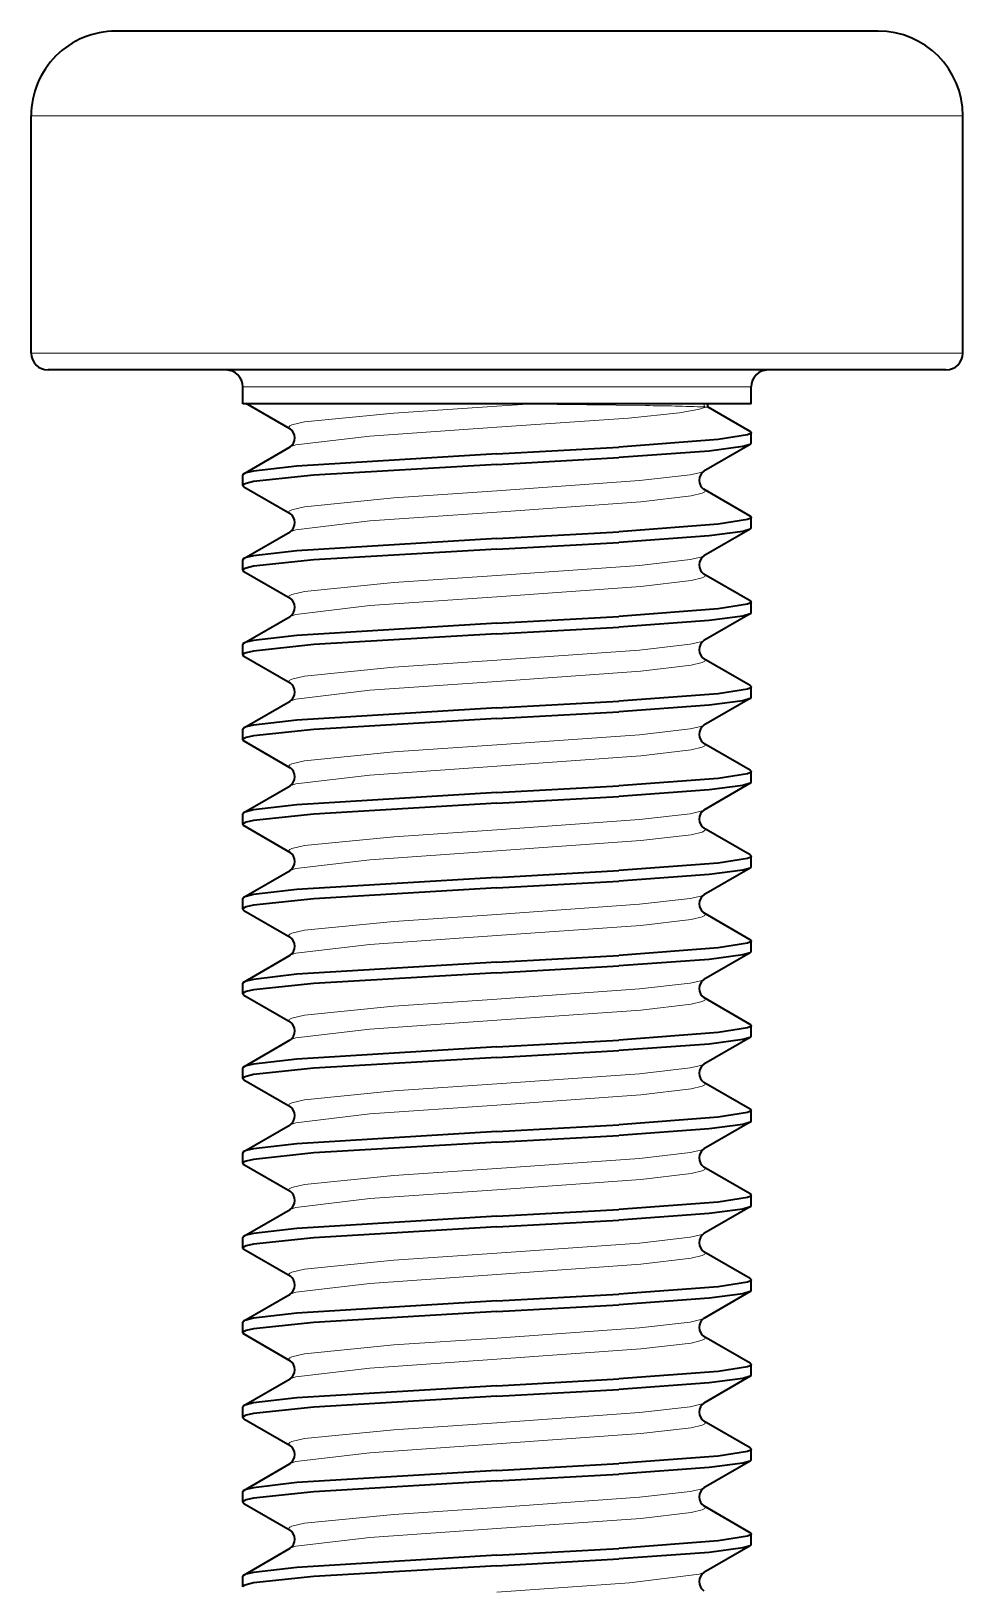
# Model space of a CAD drawing. Extents: x 502 to 772, y 351 to 502.
# Drawn here: x 591.75 to 597.25, y 492.27 to 501.45 of the extents above; entities that cross this region are included whole.
import ezdxf

# ---------------------------------------------------------------- set-up
doc = ezdxf.new("R2010")
doc.units = 0

msp = doc.modelspace()

# ---------------------------------------------------------------- linework, layer by layer
at = {"color": 7, "lineweight": 35, "ltscale": 0.083218}
msp.add_line((595.5787, 501.4527), (592.25, 501.4527), dxfattribs=at)
at = {"color": 7, "lineweight": 35, "ltscale": 0.029282}
msp.add_line((596.75, 501.4527), (595.5787, 501.4527), dxfattribs=at)
at = {"color": 7, "lineweight": 13, "ltscale": 0.101711}
for p, q in [((595.8184, 500.9527), (591.75, 500.9527)), ((595.8184, 499.5527), (591.75, 499.5527))]:
    msp.add_line(p, q, dxfattribs=at)
at = {"color": 7, "lineweight": 35, "ltscale": 0.035}
for p, q in [((591.75, 499.5527), (591.75, 500.9527)), ((597.25, 499.5527), (597.25, 500.9527))]:
    msp.add_line(p, q, dxfattribs=at)
at = {"color": 7, "lineweight": 13, "ltscale": 0.035789}
for p, q in [((597.25, 500.9527), (595.8184, 500.9527)), ((597.25, 499.5527), (595.8184, 499.5527))]:
    msp.add_line(p, q, dxfattribs=at)
at = {"color": 7, "lineweight": 35, "ltscale": 0.098013}
msp.add_line((595.7705, 499.4527), (591.85, 499.4527), dxfattribs=at)
at = {"color": 7, "lineweight": 35, "ltscale": 0.034488}
msp.add_line((597.15, 499.4527), (595.7705, 499.4527), dxfattribs=at)
at = {"color": 7, "lineweight": 13, "ltscale": 0.055478}
msp.add_line((595.2191, 499.3527), (593, 499.3527), dxfattribs=at)
at = {"color": 7, "lineweight": 35, "ltscale": 0.0025}
for p, q in [((593, 499.2527), (593, 499.3527)), ((596, 499.2527), (596, 499.3527))]:
    msp.add_line(p, q, dxfattribs=at)
at = {"color": 7, "lineweight": 13, "ltscale": 0.019522}
msp.add_line((596, 499.3527), (595.2191, 499.3527), dxfattribs=at)
at = {"color": 7, "lineweight": 35, "ltscale": 0.055478}
msp.add_line((595.2191, 499.2527), (593, 499.2527), dxfattribs=at)
at = {"color": 7, "lineweight": 35, "ltscale": 0.000129747}
msp.add_line((593.0221, 499.2527), (593.0271, 499.2513), dxfattribs=at)
at = {"color": 7, "lineweight": 13, "ltscale": 0.036823}
msp.add_line((594.5, 499.2513), (593.0271, 499.2513), dxfattribs=at)
at = {"color": 7, "lineweight": 35, "ltscale": 0.00726}
msp.add_line((593.0271, 499.2513), (593.2783, 499.1056), dxfattribs=at)
at = {"color": 7, "lineweight": 13, "ltscale": 0.004573}
msp.add_line((594.6829, 499.2513), (594.5, 499.2513), dxfattribs=at)
at = {"color": 7, "lineweight": 13, "ltscale": 0.004583}
msp.add_line((594.5, 499.2395), (594.6829, 499.2513), dxfattribs=at)
at = {"color": 7, "lineweight": 13, "ltscale": 4.69626e-05}
msp.add_line((594.6842, 499.2527), (594.6829, 499.2513), dxfattribs=at)
at = {"color": 7, "lineweight": 13, "ltscale": 0.017363}
msp.add_line((595.3774, 499.2427), (594.6829, 499.2513), dxfattribs=at)
at = {"color": 7, "lineweight": 35, "ltscale": 0.019522}
msp.add_line((596, 499.2527), (595.2191, 499.2527), dxfattribs=at)
at = {"color": 7, "lineweight": 13, "ltscale": 0.000495911}
msp.add_line((595.7265, 499.2341), (595.7463, 499.2341), dxfattribs=at)
at = {"color": 7, "lineweight": 35, "ltscale": 0.00715}
msp.add_line((595.9937, 499.0905), (595.7463, 499.2341), dxfattribs=at)
at = {"color": 7, "lineweight": 35, "ltscale": 0.001563}
for p, q in [((596, 499.0207), (596, 499.0832)), ((593, 498.7707), (593, 498.8332)), ((596, 498.5207), (596, 498.5832)), ((593, 498.2707), (593, 498.3332)), ((596, 498.0207), (596, 498.0832)), ((593, 497.7707), (593, 497.8332)), ((596, 497.5207), (596, 497.5832)), ((593, 497.2707), (593, 497.3332)), ((596, 497.0207), (596, 497.0832)), ((593, 496.7707), (593, 496.8332)), ((596, 496.5207), (596, 496.5832)), ((593, 496.2707), (593, 496.3332)), ((596, 496.0207), (596, 496.0832)), ((593, 495.7707), (593, 495.8332)), ((596, 495.5207), (596, 495.5832)), ((593, 495.2707), (593, 495.3332)), ((596, 495.0207), (596, 495.0832)), ((593, 494.7707), (593, 494.8332)), ((596, 494.5207), (596, 494.5832)), ((593, 494.2707), (593, 494.3332)), ((596, 494.0207), (596, 494.0832)), ((593, 493.7707), (593, 493.8332)), ((596, 493.5207), (596, 493.5832)), ((593, 493.2707), (593, 493.3332)), ((596, 493.0207), (596, 493.0832)), ((593, 492.7707), (593, 492.8332)), ((596, 492.5207), (596, 492.5832)), ((593, 492.2707), (593, 492.3332))]:
    msp.add_line(p, q, dxfattribs=at)
at = {"color": 7, "lineweight": 35, "ltscale": 0.007861}
for p, q in [((593.0063, 498.8405), (593.2783, 498.9984)), ((595.9937, 499.0134), (595.7217, 498.8556)), ((593.0063, 498.7634), (593.2783, 498.6056)), ((595.9937, 498.5905), (595.7217, 498.7484)), ((593.0063, 498.3405), (593.2783, 498.4984)), ((595.9937, 498.5134), (595.7217, 498.3556)), ((593.0063, 498.2634), (593.2783, 498.1056)), ((595.9937, 498.0905), (595.7217, 498.2484)), ((593.0063, 497.8405), (593.2783, 497.9984)), ((595.9937, 498.0134), (595.7217, 497.8556)), ((593.0063, 497.7634), (593.2783, 497.6056)), ((595.9937, 497.5905), (595.7217, 497.7484)), ((593.0063, 497.3405), (593.2783, 497.4984)), ((595.9937, 497.5134), (595.7217, 497.3556)), ((593.0063, 497.2634), (593.2783, 497.1056)), ((595.9937, 497.0905), (595.7217, 497.2484)), ((593.0063, 496.8405), (593.2783, 496.9984)), ((595.9937, 497.0134), (595.7217, 496.8556)), ((593.0063, 496.7634), (593.2783, 496.6056)), ((595.9937, 496.5905), (595.7217, 496.7484)), ((593.0063, 496.3405), (593.2783, 496.4984)), ((595.9937, 496.5134), (595.7217, 496.3556)), ((593.0063, 496.2634), (593.2783, 496.1056)), ((595.9937, 496.0905), (595.7217, 496.2484)), ((595.9937, 496.0134), (595.7217, 495.8556)), ((593.0063, 495.8405), (593.2783, 495.9984)), ((593.0063, 495.7634), (593.2783, 495.6056)), ((595.9937, 495.5905), (595.7217, 495.7484)), ((593.0063, 495.3405), (593.2783, 495.4984)), ((595.9937, 495.5134), (595.7217, 495.3556)), ((593.0063, 495.2634), (593.2783, 495.1056)), ((595.9937, 495.0905), (595.7217, 495.2484)), ((595.9937, 495.0134), (595.7217, 494.8556)), ((593.0063, 494.8405), (593.2783, 494.9984)), ((593.0063, 494.7634), (593.2783, 494.6056)), ((595.9937, 494.5905), (595.7217, 494.7484)), ((593.0063, 494.3405), (593.2783, 494.4984)), ((595.9937, 494.5134), (595.7217, 494.3556)), ((593.0063, 494.2634), (593.2783, 494.1056)), ((595.9937, 494.0905), (595.7217, 494.2484)), ((593.0063, 493.8405), (593.2783, 493.9984)), ((595.9937, 494.0134), (595.7217, 493.8556)), ((593.0063, 493.7634), (593.2783, 493.6056)), ((595.9937, 493.5905), (595.7217, 493.7484)), ((593.0063, 493.3405), (593.2783, 493.4984)), ((595.9937, 493.5134), (595.7217, 493.3556)), ((593.0063, 493.2634), (593.2783, 493.1056)), ((595.9937, 493.0905), (595.7217, 493.2484)), ((593.0063, 492.8405), (593.2783, 492.9984)), ((595.9937, 493.0134), (595.7217, 492.8556)), ((593.0063, 492.7634), (593.2783, 492.6056)), ((595.9937, 492.5905), (595.7217, 492.7484)), ((593.0063, 492.3405), (593.2783, 492.4984)), ((595.9937, 492.5134), (595.7217, 492.3556))]:
    msp.add_line(p, q, dxfattribs=at)
at = {"color": 7, "lineweight": 35, "ltscale": 0.018005}
for p, q in [((594.5, 498.9582), (595.2191, 498.998)), ((594.5, 498.8957), (595.2191, 498.9355)), ((594.5, 498.4582), (595.2191, 498.498)), ((594.5, 498.3957), (595.2191, 498.4355)), ((594.5, 497.9582), (595.2191, 497.998)), ((594.5, 497.8957), (595.2191, 497.9355)), ((594.5, 497.4582), (595.2191, 497.498)), ((594.5, 497.3957), (595.2191, 497.4355)), ((594.5, 496.9582), (595.2191, 496.998)), ((594.5, 496.8957), (595.2191, 496.9355)), ((594.5, 496.4582), (595.2191, 496.498)), ((594.5, 496.3957), (595.2191, 496.4355)), ((594.5, 495.9582), (595.2191, 495.998)), ((594.5, 495.8957), (595.2191, 495.9355)), ((594.5, 495.4582), (595.2191, 495.498)), ((594.5, 495.3957), (595.2191, 495.4355)), ((594.5, 494.9582), (595.2191, 494.998)), ((594.5, 494.8957), (595.2191, 494.9355)), ((594.5, 494.4582), (595.2191, 494.498)), ((594.5, 494.3957), (595.2191, 494.4355)), ((594.5, 493.9582), (595.2191, 493.998)), ((594.5, 493.8957), (595.2191, 493.9355)), ((594.5, 493.4582), (595.2191, 493.498)), ((594.5, 493.3957), (595.2191, 493.4355)), ((594.5, 492.9582), (595.2191, 492.998)), ((594.5, 492.8957), (595.2191, 492.9355)), ((594.5, 492.4582), (595.2191, 492.498)), ((594.5, 492.3957), (595.2191, 492.4355))]:
    msp.add_line(p, q, dxfattribs=at)
at = {"color": 7, "lineweight": 13}
for points in [[(593.2783, 499.1056), (593.2729, 499.1096), (593.2714, 499.1116), (593.2706, 499.1147), (593.2709, 499.1162), (593.2728, 499.1192), (593.2765, 499.1222), (593.2889, 499.1282), (593.3647, 499.1458), (593.8916, 499.1983), (594.5, 499.2395)], [(594.5, 499.1145), (595.2763, 499.1689), (595.5776, 499.1995), (595.6961, 499.2209), (595.7241, 499.2321), (595.7265, 499.2341)], [(593.2783, 498.9984), (593.3122, 499.0102), (593.7485, 499.0621), (594.5, 499.1145)], [(594.5, 498.7395), (595.3416, 498.7995), (595.6396, 498.8339), (595.7039, 498.8482), (595.7217, 498.8556)], [(593.2783, 498.6056), (593.2729, 498.6096), (593.2714, 498.6116), (593.2706, 498.6147), (593.2709, 498.6162), (593.2728, 498.6192), (593.2765, 498.6222), (593.2889, 498.6282), (593.3647, 498.6458), (593.8916, 498.6983), (594.5, 498.7395)], [(594.5, 498.6145), (595.3488, 498.6751), (595.6458, 498.71), (595.7114, 498.7259), (595.7264, 498.734), (595.7292, 498.7381), (595.7286, 498.7422), (595.7249, 498.7463), (595.7217, 498.7484)], [(593.2783, 498.4984), (593.3122, 498.5102), (593.7485, 498.5621), (594.5, 498.6145)], [(594.5, 498.2395), (595.3416, 498.2995), (595.6396, 498.3339), (595.7039, 498.3482), (595.7217, 498.3556)], [(593.2783, 498.1056), (593.2729, 498.1096), (593.2714, 498.1116), (593.2706, 498.1147), (593.2709, 498.1162), (593.2728, 498.1192), (593.2765, 498.1222), (593.2889, 498.1282), (593.3647, 498.1458), (593.8916, 498.1983), (594.5, 498.2395)], [(594.5, 498.1145), (595.3488, 498.1751), (595.6458, 498.21), (595.7114, 498.2259), (595.7264, 498.234), (595.7292, 498.2381), (595.7286, 498.2422), (595.7249, 498.2463), (595.7217, 498.2484)], [(593.2783, 497.9984), (593.3122, 498.0102), (593.7485, 498.0621), (594.5, 498.1145)], [(594.5, 497.7395), (595.3416, 497.7995), (595.6396, 497.8339), (595.7039, 497.8482), (595.7217, 497.8556)], [(593.2783, 497.6056), (593.2729, 497.6096), (593.2714, 497.6116), (593.2706, 497.6147), (593.2709, 497.6162), (593.2728, 497.6192), (593.2765, 497.6222), (593.2889, 497.6282), (593.3647, 497.6458), (593.8916, 497.6983), (594.5, 497.7395)], [(594.5, 497.6145), (595.3488, 497.6751), (595.6458, 497.71), (595.7114, 497.7259), (595.7264, 497.734), (595.7292, 497.7381), (595.7286, 497.7422), (595.7249, 497.7463), (595.7217, 497.7484)], [(593.2783, 497.4984), (593.3122, 497.5102), (593.7485, 497.5621), (594.5, 497.6145)], [(594.5, 497.2395), (595.3416, 497.2995), (595.6396, 497.3339), (595.7039, 497.3482), (595.7217, 497.3556)], [(593.2783, 497.1056), (593.2729, 497.1096), (593.2714, 497.1116), (593.2706, 497.1147), (593.2709, 497.1162), (593.2728, 497.1192), (593.2765, 497.1222), (593.2889, 497.1282), (593.3647, 497.1458), (593.8916, 497.1983), (594.5, 497.2395)], [(594.5, 497.1145), (595.3488, 497.1751), (595.6458, 497.21), (595.7114, 497.2259), (595.7264, 497.234), (595.7292, 497.2381), (595.7286, 497.2422), (595.7249, 497.2463), (595.7217, 497.2484)], [(593.2783, 496.9984), (593.3122, 497.0102), (593.7485, 497.0621), (594.5, 497.1145)], [(594.5, 496.7395), (595.3416, 496.7995), (595.6396, 496.8339), (595.7039, 496.8482), (595.7217, 496.8556)], [(594.5, 496.6145), (595.3488, 496.6751), (595.6458, 496.71), (595.7114, 496.7259), (595.7264, 496.734), (595.7292, 496.7381), (595.7286, 496.7422), (595.7249, 496.7463), (595.7217, 496.7484)], [(593.2783, 496.6056), (593.2729, 496.6096), (593.2714, 496.6116), (593.2706, 496.6147), (593.2709, 496.6162), (593.2728, 496.6192), (593.2765, 496.6222), (593.2889, 496.6282), (593.3647, 496.6458), (593.8916, 496.6983), (594.5, 496.7395)], [(593.2783, 496.4984), (593.3122, 496.5102), (593.7485, 496.5621), (594.5, 496.6145)], [(594.5, 496.2395), (595.3416, 496.2995), (595.6396, 496.3339), (595.7039, 496.3482), (595.7217, 496.3556)], [(593.2783, 496.1056), (593.2729, 496.1096), (593.2714, 496.1116), (593.2706, 496.1147), (593.2709, 496.1162), (593.2728, 496.1192), (593.2765, 496.1222), (593.2889, 496.1282), (593.3647, 496.1458), (593.8916, 496.1983), (594.5, 496.2395)], [(594.5, 496.1145), (595.3488, 496.1751), (595.6458, 496.21), (595.7114, 496.2259), (595.7264, 496.234), (595.7292, 496.2381), (595.7286, 496.2422), (595.7249, 496.2463), (595.7217, 496.2484)], [(593.2783, 495.9984), (593.3122, 496.0102), (593.7485, 496.0621), (594.5, 496.1145)], [(594.5, 495.7395), (595.3416, 495.7995), (595.6396, 495.8339), (595.7039, 495.8482), (595.7217, 495.8556)], [(593.2783, 495.6056), (593.2729, 495.6096), (593.2714, 495.6116), (593.2706, 495.6147), (593.2709, 495.6162), (593.2728, 495.6192), (593.2765, 495.6222), (593.2889, 495.6282), (593.3647, 495.6458), (593.8916, 495.6983), (594.5, 495.7395)], [(594.5, 495.6145), (595.3488, 495.6751), (595.6458, 495.71), (595.7114, 495.7259), (595.7264, 495.734), (595.7292, 495.7381), (595.7286, 495.7422), (595.7249, 495.7463), (595.7217, 495.7484)], [(593.2783, 495.4984), (593.3122, 495.5102), (593.7485, 495.5621), (594.5, 495.6145)], [(594.5, 495.2395), (595.3416, 495.2995), (595.6396, 495.3339), (595.7039, 495.3482), (595.7217, 495.3556)], [(593.2783, 495.1056), (593.2729, 495.1096), (593.2714, 495.1116), (593.2706, 495.1147), (593.2709, 495.1162), (593.2728, 495.1192), (593.2765, 495.1222), (593.2889, 495.1282), (593.3647, 495.1458), (593.8916, 495.1983), (594.5, 495.2395)], [(594.5, 495.1145), (595.3488, 495.1751), (595.6458, 495.21), (595.7114, 495.2259), (595.7264, 495.234), (595.7292, 495.2381), (595.7286, 495.2422), (595.7249, 495.2463), (595.7217, 495.2484)], [(593.2783, 494.9984), (593.3122, 495.0102), (593.7485, 495.0621), (594.5, 495.1145)], [(594.5, 494.7395), (595.3416, 494.7995), (595.6396, 494.8339), (595.7039, 494.8482), (595.7217, 494.8556)], [(593.2783, 494.6056), (593.2729, 494.6096), (593.2714, 494.6116), (593.2706, 494.6147), (593.2709, 494.6162), (593.2728, 494.6192), (593.2765, 494.6222), (593.2889, 494.6282), (593.3647, 494.6458), (593.8916, 494.6983), (594.5, 494.7395)], [(594.5, 494.6145), (595.3488, 494.6751), (595.6458, 494.71), (595.7114, 494.7259), (595.7264, 494.734), (595.7292, 494.7381), (595.7286, 494.7422), (595.7249, 494.7463), (595.7217, 494.7484)], [(593.2783, 494.4984), (593.3122, 494.5102), (593.7485, 494.5621), (594.5, 494.6145)], [(594.5, 494.2395), (595.3416, 494.2995), (595.6396, 494.3339), (595.7039, 494.3482), (595.7217, 494.3556)], [(593.2783, 494.1056), (593.2729, 494.1096), (593.2714, 494.1116), (593.2706, 494.1147), (593.2709, 494.1162), (593.2728, 494.1192), (593.2765, 494.1222), (593.2889, 494.1282), (593.3647, 494.1458), (593.8916, 494.1983), (594.5, 494.2395)], [(594.5, 494.1145), (595.3488, 494.1751), (595.6458, 494.21), (595.7114, 494.2259), (595.7264, 494.234), (595.7292, 494.2381), (595.7286, 494.2422), (595.7249, 494.2463), (595.7217, 494.2484)], [(593.2783, 493.9984), (593.3122, 494.0102), (593.7485, 494.0621), (594.5, 494.1145)], [(594.5, 493.7395), (595.3416, 493.7995), (595.6396, 493.8339), (595.7039, 493.8482), (595.7217, 493.8556)], [(593.2783, 493.6056), (593.2729, 493.6096), (593.2714, 493.6116), (593.2706, 493.6147), (593.2709, 493.6162), (593.2728, 493.6192), (593.2765, 493.6222), (593.2889, 493.6282), (593.3647, 493.6458), (593.8916, 493.6983), (594.5, 493.7395)], [(594.5, 493.6145), (595.3488, 493.6751), (595.6458, 493.71), (595.7114, 493.7259), (595.7264, 493.734), (595.7292, 493.7381), (595.7286, 493.7422), (595.7249, 493.7463), (595.7217, 493.7484)], [(593.2783, 493.4984), (593.3122, 493.5102), (593.7485, 493.5621), (594.5, 493.6145)], [(594.5, 493.2395), (595.3416, 493.2995), (595.6396, 493.3339), (595.7039, 493.3482), (595.7217, 493.3556)], [(593.2783, 493.1056), (593.2729, 493.1096), (593.2714, 493.1116), (593.2706, 493.1147), (593.2709, 493.1162), (593.2728, 493.1192), (593.2765, 493.1222), (593.2889, 493.1282), (593.3647, 493.1458), (593.8916, 493.1983), (594.5, 493.2395)], [(594.5, 493.1145), (595.3488, 493.1751), (595.6458, 493.21), (595.7114, 493.2259), (595.7264, 493.234), (595.7292, 493.2381), (595.7286, 493.2422), (595.7249, 493.2463), (595.7217, 493.2484)], [(593.2783, 492.9984), (593.3122, 493.0102), (593.7485, 493.0621), (594.5, 493.1145)], [(594.5, 492.7395), (595.3416, 492.7995), (595.6396, 492.8339), (595.7039, 492.8482), (595.7217, 492.8556)], [(593.2783, 492.6056), (593.2729, 492.6096), (593.2714, 492.6116), (593.2706, 492.6147), (593.2709, 492.6162), (593.2728, 492.6192), (593.2765, 492.6222), (593.2889, 492.6282), (593.3647, 492.6458), (593.8916, 492.6983), (594.5, 492.7395)], [(594.5, 492.6145), (595.3488, 492.6751), (595.6458, 492.71), (595.7114, 492.7259), (595.7264, 492.734), (595.7292, 492.7381), (595.7286, 492.7422), (595.7249, 492.7463), (595.7217, 492.7484)], [(593.2783, 492.4984), (593.3122, 492.5102), (593.7485, 492.5621), (594.5, 492.6145)], [(594.5, 492.2395), (595.2824, 492.2944), (595.6937, 492.3452), (595.7217, 492.3556)]]:
    msp.add_lwpolyline(points, dxfattribs=at)
at = {"color": 7, "lineweight": 35}
for points in [[(596, 499.0832), (595.9998, 499.0817), (595.9976, 499.0787), (595.9933, 499.0757), (595.9783, 499.0697), (595.8055, 499.0422), (595.2191, 498.998)], [(594.5, 498.9582), (593.3182, 498.886), (593.062, 498.8562), (593.0186, 498.8458), (593.0063, 498.8405)], [(595.9937, 499.0134), (595.9515, 499.0004), (595.7532, 498.9744), (595.2191, 498.9355)], [(594.5, 498.8957), (593.4181, 498.8316), (593.0635, 498.794), (593.02, 498.7837), (593.0072, 498.7785), (593.0022, 498.7751), (593.0008, 498.7733), (593, 498.7707)], [(596, 498.5832), (595.9998, 498.5817), (595.9976, 498.5787), (595.9933, 498.5757), (595.9783, 498.5697), (595.8055, 498.5422), (595.2191, 498.498)], [(595.9937, 498.5134), (595.9515, 498.5004), (595.7532, 498.4744), (595.2191, 498.4355)], [(594.5, 498.4582), (593.3182, 498.386), (593.062, 498.3562), (593.0186, 498.3458), (593.0063, 498.3405)], [(594.5, 498.3957), (593.4181, 498.3316), (593.0635, 498.294), (593.02, 498.2837), (593.0072, 498.2785), (593.0022, 498.2751), (593.0008, 498.2733), (593, 498.2707)], [(596, 498.0832), (595.9998, 498.0817), (595.9976, 498.0787), (595.9933, 498.0757), (595.9783, 498.0697), (595.8055, 498.0422), (595.2191, 497.998)], [(594.5, 497.9582), (593.3182, 497.886), (593.062, 497.8562), (593.0186, 497.8458), (593.0063, 497.8405)], [(595.9937, 498.0134), (595.9515, 498.0004), (595.7532, 497.9744), (595.2191, 497.9355)], [(594.5, 497.8957), (593.4181, 497.8316), (593.0635, 497.794), (593.02, 497.7837), (593.0072, 497.7785), (593.0022, 497.7751), (593.0008, 497.7733), (593, 497.7707)], [(596, 497.5832), (595.9998, 497.5817), (595.9976, 497.5787), (595.9933, 497.5757), (595.9783, 497.5697), (595.8055, 497.5422), (595.2191, 497.498)], [(595.9937, 497.5134), (595.9515, 497.5004), (595.7532, 497.4744), (595.2191, 497.4355)], [(594.5, 497.3957), (593.4181, 497.3316), (593.0635, 497.294), (593.02, 497.2837), (593.0072, 497.2785), (593.0022, 497.2751), (593.0008, 497.2733), (593, 497.2707)], [(594.5, 497.4582), (593.3182, 497.386), (593.062, 497.3562), (593.0186, 497.3458), (593.0063, 497.3405)], [(596, 497.0832), (595.9998, 497.0817), (595.9976, 497.0787), (595.9933, 497.0757), (595.9783, 497.0697), (595.8055, 497.0422), (595.2191, 496.998)], [(594.5, 496.9582), (593.3182, 496.886), (593.062, 496.8562), (593.0186, 496.8458), (593.0063, 496.8405)], [(595.9937, 497.0134), (595.9515, 497.0004), (595.7532, 496.9744), (595.2191, 496.9355)], [(594.5, 496.8957), (593.4181, 496.8316), (593.0635, 496.794), (593.02, 496.7837), (593.0072, 496.7785), (593.0022, 496.7751), (593.0008, 496.7733), (593, 496.7707)], [(596, 496.5832), (595.9998, 496.5817), (595.9976, 496.5787), (595.9933, 496.5757), (595.9783, 496.5697), (595.8055, 496.5422), (595.2191, 496.498)], [(595.9937, 496.5134), (595.9515, 496.5004), (595.7532, 496.4744), (595.2191, 496.4355)], [(594.5, 496.3957), (593.4181, 496.3316), (593.0635, 496.294), (593.02, 496.2837), (593.0072, 496.2785), (593.0022, 496.2751), (593.0008, 496.2733), (593, 496.2707)], [(594.5, 496.4582), (593.3182, 496.386), (593.062, 496.3562), (593.0186, 496.3458), (593.0063, 496.3405)], [(596, 496.0832), (595.9998, 496.0817), (595.9976, 496.0787), (595.9933, 496.0757), (595.9783, 496.0697), (595.8055, 496.0422), (595.2191, 495.998)], [(595.9937, 496.0134), (595.9515, 496.0004), (595.7532, 495.9744), (595.2191, 495.9355)], [(594.5, 495.9582), (593.3182, 495.886), (593.062, 495.8562), (593.0186, 495.8458), (593.0063, 495.8405)], [(594.5, 495.8957), (593.4181, 495.8316), (593.0635, 495.794), (593.02, 495.7837), (593.0072, 495.7785), (593.0022, 495.7751), (593.0008, 495.7733), (593, 495.7707)], [(596, 495.5832), (595.9998, 495.5817), (595.9976, 495.5787), (595.9933, 495.5757), (595.9783, 495.5697), (595.8055, 495.5422), (595.2191, 495.498)], [(595.9937, 495.5134), (595.9515, 495.5004), (595.7532, 495.4744), (595.2191, 495.4355)], [(594.5, 495.3957), (593.4181, 495.3316), (593.0635, 495.294), (593.02, 495.2837), (593.0072, 495.2785), (593.0022, 495.2751), (593.0008, 495.2733), (593, 495.2707)], [(594.5, 495.4582), (593.3182, 495.386), (593.062, 495.3562), (593.0186, 495.3458), (593.0063, 495.3405)], [(596, 495.0832), (595.9998, 495.0817), (595.9976, 495.0787), (595.9933, 495.0757), (595.9783, 495.0697), (595.8055, 495.0422), (595.2191, 494.998)], [(595.9937, 495.0134), (595.9515, 495.0004), (595.7532, 494.9744), (595.2191, 494.9355)], [(594.5, 494.9582), (593.3182, 494.886), (593.062, 494.8562), (593.0186, 494.8458), (593.0063, 494.8405)], [(594.5, 494.8957), (593.4181, 494.8316), (593.0635, 494.794), (593.02, 494.7837), (593.0072, 494.7785), (593.0022, 494.7751), (593.0008, 494.7733), (593, 494.7707)], [(596, 494.5832), (595.9998, 494.5817), (595.9976, 494.5787), (595.9933, 494.5757), (595.9783, 494.5697), (595.8055, 494.5422), (595.2191, 494.498)], [(594.5, 494.4582), (593.3182, 494.386), (593.062, 494.3562), (593.0186, 494.3458), (593.0063, 494.3405)], [(595.9937, 494.5134), (595.9515, 494.5004), (595.7532, 494.4744), (595.2191, 494.4355)], [(594.5, 494.3957), (593.4181, 494.3316), (593.0635, 494.294), (593.02, 494.2837), (593.0072, 494.2785), (593.0022, 494.2751), (593.0008, 494.2733), (593, 494.2707)], [(596, 494.0832), (595.9998, 494.0817), (595.9976, 494.0787), (595.9933, 494.0757), (595.9783, 494.0697), (595.8055, 494.0422), (595.2191, 493.998)], [(595.9937, 494.0134), (595.9515, 494.0004), (595.7532, 493.9744), (595.2191, 493.9355)], [(594.5, 493.9582), (593.3182, 493.886), (593.062, 493.8562), (593.0186, 493.8458), (593.0063, 493.8405)], [(594.5, 493.8957), (593.4181, 493.8316), (593.0635, 493.794), (593.02, 493.7837), (593.0072, 493.7785), (593.0022, 493.7751), (593.0008, 493.7733), (593, 493.7707)], [(596, 493.5832), (595.9998, 493.5817), (595.9976, 493.5787), (595.9933, 493.5757), (595.9783, 493.5697), (595.8055, 493.5422), (595.2191, 493.498)], [(594.5, 493.4582), (593.3182, 493.386), (593.062, 493.3562), (593.0186, 493.3458), (593.0063, 493.3405)], [(595.9937, 493.5134), (595.9515, 493.5004), (595.7532, 493.4744), (595.2191, 493.4355)], [(594.5, 493.3957), (593.4181, 493.3316), (593.0635, 493.294), (593.02, 493.2837), (593.0072, 493.2785), (593.0022, 493.2751), (593.0008, 493.2733), (593, 493.2707)], [(596, 493.0832), (595.9998, 493.0817), (595.9976, 493.0787), (595.9933, 493.0757), (595.9783, 493.0697), (595.8055, 493.0422), (595.2191, 492.998)], [(595.9937, 493.0134), (595.9515, 493.0004), (595.7532, 492.9744), (595.2191, 492.9355)], [(594.5, 492.8957), (593.4181, 492.8316), (593.0635, 492.794), (593.02, 492.7837), (593.0072, 492.7785), (593.0022, 492.7751), (593.0008, 492.7733), (593, 492.7707)], [(594.5, 492.9582), (593.3182, 492.886), (593.062, 492.8562), (593.0186, 492.8458), (593.0063, 492.8405)], [(596, 492.5832), (595.9998, 492.5817), (595.9976, 492.5787), (595.9933, 492.5757), (595.9783, 492.5697), (595.8055, 492.5422), (595.2191, 492.498)], [(594.5, 492.4582), (593.3182, 492.386), (593.062, 492.3562), (593.0186, 492.3458), (593.0063, 492.3405)], [(595.9937, 492.5134), (595.9515, 492.5004), (595.7532, 492.4744), (595.2191, 492.4355)], [(594.5, 492.3957), (593.4181, 492.3316), (593.0635, 492.294), (593.02, 492.2837), (593.0072, 492.2785), (593.0022, 492.2751), (593.0008, 492.2733), (593, 492.2707)]]:
    msp.add_lwpolyline(points, dxfattribs=at)
for centre, radius, start, end in [((592.25, 500.9527), 0.5, 90, 180.00001), ((596.75, 500.9527), 0.5, 0, 90), ((591.85, 499.5528), 0.1, 180.03363, 269.96637), ((597.15, 499.5528), 0.1, 270.03363, 359.96637), ((592.9, 499.3527), 0.1, 0.03362, 89.96638), ((596.1, 499.3527), 0.1, 90.03362, 179.96637), ((595.7513, 499.2427), 0.01, 90.00008, 239.85074), ((593.2435, 499.053), 0.0632, 359.08199, 56.47446), ((593.2435, 499.051), 0.0632, 303.52577, 0.91671), ((595.9902, 499.0808), 0.0102, 13.70091, 70.16105), ((595.9902, 499.0231), 0.0102, 289.84029, 346.30427), ((593.0098, 498.8308), 0.0102, 109.83895, 166.2991), ((593.0098, 498.7731), 0.0102, 193.69573, 250.1597), ((595.7565, 498.803), 0.0632, 123.52554, 180.91805), ((595.7565, 498.801), 0.0632, 179.08333, 236.47424), ((593.2435, 498.553), 0.0632, 359.082, 56.47446), ((595.9902, 498.5808), 0.0102, 13.70091, 70.16105), ((593.2435, 498.551), 0.0632, 303.52577, 0.91672), ((595.9902, 498.5231), 0.0102, 289.84028, 346.30426), ((593.0098, 498.3308), 0.0102, 109.83895, 166.2991), ((595.7565, 498.303), 0.0632, 123.52554, 180.91804), ((593.0098, 498.2731), 0.0102, 193.69573, 250.15971), ((595.7565, 498.301), 0.0632, 179.08333, 236.47424), ((593.2435, 498.053), 0.0632, 359.08195, 56.47446), ((593.2435, 498.051), 0.0632, 303.52576, 0.91667), ((595.9902, 498.0808), 0.0102, 13.70091, 70.16106), ((595.9902, 498.0231), 0.0102, 289.84028, 346.30426), ((595.7565, 497.803), 0.0632, 123.52554, 180.91812), ((593.0098, 497.8308), 0.0102, 109.83895, 166.2991), ((593.0098, 497.7731), 0.0102, 193.69573, 250.15971), ((595.7565, 497.801), 0.0632, 179.08339, 236.47424), ((593.2435, 497.553), 0.0632, 359.08199, 56.47446), ((595.9902, 497.5808), 0.0102, 13.7009, 70.16105), ((593.2435, 497.551), 0.0632, 303.52577, 0.91671), ((595.9902, 497.5231), 0.0102, 289.84028, 346.30426), ((593.0098, 497.3308), 0.0102, 109.83895, 166.2991), ((595.7565, 497.303), 0.0632, 123.52554, 180.91812), ((595.7565, 497.301), 0.0632, 179.08339, 236.47424), ((593.0098, 497.2731), 0.0102, 193.69573, 250.1597), ((593.2435, 497.053), 0.0632, 359.08202, 56.47446), ((593.2435, 497.051), 0.0632, 303.52577, 0.91673), ((595.9902, 497.0808), 0.0102, 13.7009, 70.16105), ((595.9902, 497.0231), 0.0102, 289.8403, 346.30428), ((593.0098, 496.8308), 0.0102, 109.83895, 166.2991), ((595.7565, 496.803), 0.0632, 123.52554, 180.91804), ((593.0098, 496.7731), 0.0102, 193.69573, 250.15971), ((595.7565, 496.801), 0.0632, 179.08333, 236.47424), ((593.2435, 496.553), 0.0632, 359.08192, 56.47446), ((595.9902, 496.5808), 0.0102, 13.7009, 70.16105), ((593.2435, 496.551), 0.0632, 303.52576, 0.91664), ((595.9902, 496.5231), 0.0102, 289.84029, 346.30427), ((593.0098, 496.3308), 0.0102, 109.83895, 166.2991), ((595.7565, 496.303), 0.0632, 123.52554, 180.918), ((595.7565, 496.301), 0.0632, 179.08327, 236.47424), ((593.0098, 496.2731), 0.0102, 193.69574, 250.15971), ((593.2435, 496.053), 0.0632, 359.0819, 56.47445), ((593.2435, 496.051), 0.0632, 303.52576, 0.91663), ((595.9902, 496.0808), 0.0102, 13.70091, 70.16106), ((595.9902, 496.0231), 0.0102, 289.84029, 346.30427), ((593.0098, 495.8308), 0.0102, 109.83895, 166.2991), ((595.7565, 495.803), 0.0632, 123.52554, 180.91804), ((593.0098, 495.7731), 0.0102, 193.69573, 250.15971), ((595.7565, 495.801), 0.0632, 179.08333, 236.47424), ((593.2435, 495.553), 0.0632, 359.08199, 56.47446), ((595.9902, 495.5808), 0.0102, 13.70091, 70.16105), ((593.2435, 495.551), 0.0632, 303.52577, 0.91671), ((595.9902, 495.5231), 0.0102, 289.84029, 346.30427), ((593.0098, 495.3308), 0.0102, 109.83895, 166.2991), ((595.7565, 495.303), 0.0632, 123.52554, 180.91807), ((595.7565, 495.301), 0.0632, 179.08335, 236.47424), ((593.0098, 495.2731), 0.0102, 193.69573, 250.1597), ((593.2435, 495.053), 0.0632, 359.082, 56.47446), ((593.2435, 495.051), 0.0632, 303.52577, 0.91672), ((595.9902, 495.0808), 0.0102, 13.7009, 70.16105), ((595.9902, 495.0231), 0.0102, 289.84029, 346.30427), ((593.0098, 494.8308), 0.0102, 109.83895, 166.2991), ((595.7565, 494.803), 0.0632, 123.52554, 180.91807), ((593.0098, 494.7731), 0.0102, 193.69573, 250.15971), ((595.7565, 494.801), 0.0632, 179.08334, 236.47424), ((593.2435, 494.553), 0.0632, 359.08198, 56.47446), ((593.2435, 494.551), 0.0632, 303.52577, 0.9167), ((595.9902, 494.5808), 0.0102, 13.7009, 70.16105), ((595.9902, 494.5231), 0.0102, 289.84028, 346.30427), ((593.0098, 494.3308), 0.0102, 109.83895, 166.2991), ((593.0098, 494.2731), 0.0102, 193.69573, 250.1597), ((595.7565, 494.303), 0.0632, 123.52554, 180.9181), ((595.7565, 494.301), 0.0632, 179.08338, 236.47424), ((593.2435, 494.053), 0.0632, 359.082, 56.47446), ((595.9902, 494.0808), 0.0102, 13.7009, 70.16105), ((593.2435, 494.051), 0.0632, 303.52577, 0.91672), ((595.9902, 494.0231), 0.0102, 289.84029, 346.30427), ((593.0098, 493.8308), 0.0102, 109.83895, 166.2991), ((595.7565, 493.803), 0.0632, 123.52554, 180.91808), ((593.0098, 493.7731), 0.0102, 193.69573, 250.15971), ((595.7565, 493.801), 0.0632, 179.08335, 236.47424), ((593.2435, 493.553), 0.0632, 359.08194, 56.47446), ((593.2435, 493.551), 0.0632, 303.52576, 0.91666), ((595.9902, 493.5808), 0.0102, 13.7009, 70.16105), ((595.9902, 493.5231), 0.0102, 289.84029, 346.30427), ((595.7565, 493.303), 0.0632, 123.52554, 180.91801), ((593.0098, 493.3308), 0.0102, 109.83895, 166.2991), ((593.0098, 493.2731), 0.0102, 193.69573, 250.15971), ((595.7565, 493.301), 0.0632, 179.0833, 236.47424), ((593.2435, 493.053), 0.0632, 359.08198, 56.47446), ((595.9902, 493.0808), 0.0102, 13.70091, 70.16105), ((593.2435, 493.051), 0.0632, 303.52577, 0.9167), ((595.9902, 493.0231), 0.0102, 289.84029, 346.30427), ((593.0098, 492.8308), 0.0102, 109.83895, 166.2991), ((595.7565, 492.803), 0.0632, 123.52554, 180.91807), ((595.7565, 492.801), 0.0632, 179.08334, 236.47424), ((593.0098, 492.7731), 0.0102, 193.69573, 250.15971), ((593.2435, 492.553), 0.0632, 359.08196, 56.47446), ((593.2435, 492.551), 0.0632, 303.52577, 0.91668), ((595.9902, 492.5808), 0.0102, 13.7009, 70.16105), ((595.9902, 492.5231), 0.0102, 289.84029, 346.30427), ((593.0098, 492.3308), 0.0102, 109.83895, 166.2991), ((595.7565, 492.303), 0.0632, 123.52554, 180.91808), ((595.7565, 492.301), 0.0632, 179.08335, 236.47424)]:
    msp.add_arc(centre, radius, start, end, dxfattribs=at)
at = {"color": 7, "lineweight": 13}
for centre, radius, start, end in [((595.278, 487.5135), 11.7294, 87.80833, 89.51438), ((595.7316, 499.2427), 0.01, 91.0937, 239.28731)]:
    msp.add_arc(centre, radius, start, end, dxfattribs=at)

doc.saveas('drawing.dxf')
